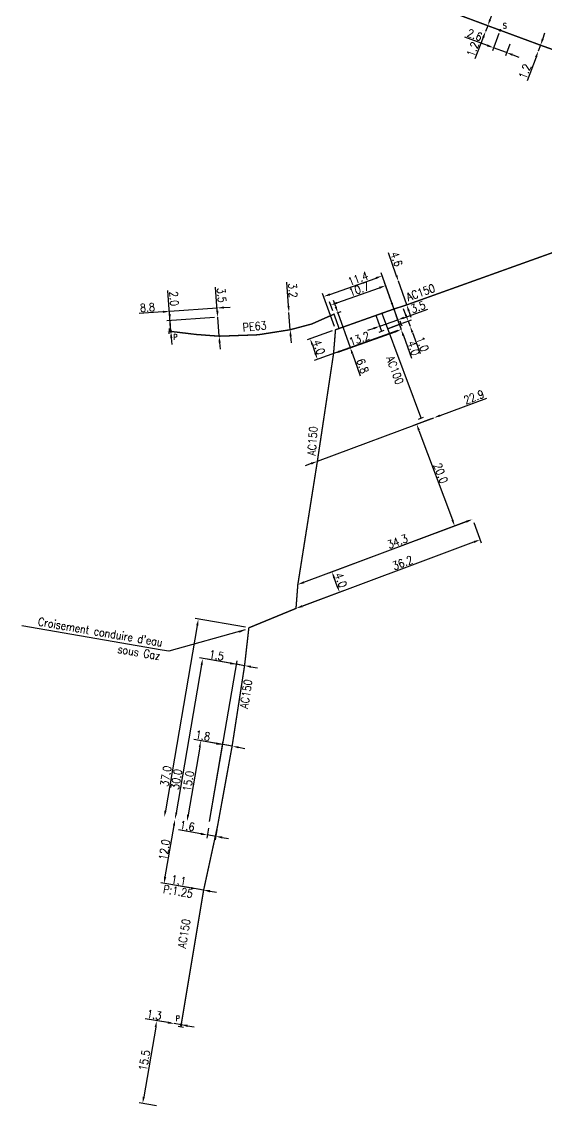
# Model space of a CAD drawing. Header units: millimetres. Extents: x 155997 to 157006, y 121209 to 122008.
# Drawn here: x 156464.7 to 156561.2, y 121209.2 to 121408.8 of the extents above; entities that cross this region are included whole.
import ezdxf
from ezdxf.enums import TextEntityAlignment as Align

# ---------------------------------------------------------------- set-up
doc = ezdxf.new("R2010")
doc.units = ezdxf.units.MM
for name, pattern in [('DASHED', [0.75, 0.5, -0.25]), ('L_25_AP', [2000, 1000, 1000]), ('L_25_PE', [2000, 1000, 1000])]:
    doc.linetypes.add(name, pattern=pattern)
doc.layers.get('0').update_dxf_attribs({"linetype": 'CONTINUOUS'})
for name, color, linetype in [('L_150', 1, 'CONTINUOUS'), ('L_300', 7, 'CONTINUOUS'), ('L_340', 7, 'CONTINUOUS')]:
    doc.layers.add(name, color=color, linetype=linetype)
doc.styles.add('G_ROMANS', font='ROMANS.SHX', dxfattribs={"width": 0.75})
doc.styles.get("Standard").update_dxf_attribs({"font": 'romans.shx', "width": 0.85})
doc.dimstyles.get("Standard").update_dxf_attribs({"dimtxt": 1.5, "dimasz": 1.2, "dimexe": 0.625, "dimexo": 0.625, "dimgap": 0.25, "dimtad": 1, "dimdec": 1, "dimzin": 0, "dimdsep": 46, "dimtxsty": 'Standard', "dimcen": -0.5, "dimadec": 0, "dimazin": 0, "dimtfac": 1, "dimtdec": 1, "dimtmove": 0, "dimatfit": 3, "dimfxl": 0, "dimtolj": 1, "dimtzin": 0, "dimarcsym": 0})

# ---------------------------------------------------------------- blocks, each defined once
blk = doc.blocks.new('L_300_11')
at = {"color": 0, "linetype": 'Continuous', "const_width": 0.248, "flags": 128}
blk.add_lwpolyline([(-0.13, 0, 1), (0.13, 0, 1)], format="xyb", close=True, dxfattribs=at)
at = {"linetype": 'Continuous', "style": 'G_ROMANS', "width": 0.75}
blk.add_attdef('S', text='', height=1, dxfattribs=at).set_placement((0, 1.35), align=Align.MIDDLE_CENTER)
at = {"color": 0, "linetype": 'Continuous', "width": 0.75, "flags": 3}
for tag, p in [('DEF_LEG', (0, -5)), ('DEF_COUP', (0, -7.5)), ('DEF_TYPE', (0, -10))]:
    blk.add_attdef(tag, text='', height=1.2, dxfattribs=at).set_placement(p, align=Align.MIDDLE)
blk = doc.blocks.new('*D150')
at = {"layer": 'L_150', "color": 0, "linetype": 'Continuous', "lineweight": -2, "transparency": 16777216}
for p, q in [((156560.56, 121405.64), (156560.97, 121406.77)), ((156560.14, 121404.52), (156559.74, 121403.44)), ((156559.32, 121402.31), (156557.7, 121397.94))]:
    blk.add_line(p, q, dxfattribs=at)
at = {"layer": 'L_150', "color": 0, "linetype": 'Continuous', "transparency": 16777216}
for points in [[(156560.37, 121405.71), (156560.74, 121405.57), (156560.14, 121404.52)], [(156559.14, 121402.38), (156559.51, 121402.25), (156559.74, 121403.44)]]:
    blk.add_solid(points, dxfattribs=at)
at = {"layer": 'L_150', "color": 0, "linetype": 'Continuous', "transparency": 16777216, "insert": (156557.28, 121399.69), "char_height": 1.5, "attachment_point": 5, "rotation": 69.6867}
blk.add_mtext('\\A1;1.2', dxfattribs=at)
blk = doc.blocks.new('*D151')
at = {"layer": 'L_150', "color": 0, "linetype": 'Continuous', "lineweight": -2, "transparency": 16777216}
for p, q in [((156550.88, 121409.23), (156551.31, 121410.35)), ((156549.86, 121408.33), (156549.86, 121408.33)), ((156549.45, 121407.26), (156549.45, 121407.26)), ((156550.44, 121408.11), (156550.03, 121407.04)), ((156549.6, 121405.92), (156548.09, 121402.01))]:
    blk.add_line(p, q, dxfattribs=at)
at = {"layer": 'L_150', "color": 0, "linetype": 'Continuous', "transparency": 16777216}
for points in [[(156550.69, 121409.3), (156551.06, 121409.16), (156550.44, 121408.11)], [(156549.41, 121405.99), (156549.79, 121405.84), (156550.03, 121407.04)]]:
    blk.add_solid(points, dxfattribs=at)
at = {"layer": 'L_150', "color": 0, "linetype": 'Continuous', "transparency": 16777216, "insert": (156547.7, 121403.76), "char_height": 1.5, "attachment_point": 5, "rotation": 68.8941}
blk.add_mtext('\\A1;1.2', dxfattribs=at)
blk = doc.blocks.new('*D159')
at = {"layer": 'L_300', "color": 0, "linetype": 'Continuous', "lineweight": -2, "transparency": 16777216}
for p, q in [((156552.49, 121406.69), (156551.29, 121403.46)), ((156550.39, 121404.46), (156546.21, 121406.01)), ((156554.48, 121404.72), (156553.69, 121402.57)), ((156553.9, 121403.16), (156551.51, 121404.04)), ((156555.03, 121402.74), (156556.16, 121402.32))]:
    blk.add_line(p, q, dxfattribs=at)
at = {"layer": 'L_300', "color": 0, "linetype": 'Continuous', "transparency": 16777216}
for points in [[(156550.46, 121404.65), (156550.32, 121404.27), (156551.51, 121404.04)], [(156555.1, 121402.93), (156554.96, 121402.55), (156553.9, 121403.16)]]:
    blk.add_solid(points, dxfattribs=at)
at = {"layer": 'L_300', "color": 0, "linetype": 'Continuous', "transparency": 16777216, "insert": (156548.04, 121406.4), "char_height": 1.5, "attachment_point": 5, "rotation": 339.6631}
blk.add_mtext('\\A1;2.6', dxfattribs=at)
blk = doc.blocks.new('*D639')
at = {"layer": 'L_150', "color": 0, "linetype": 'Continuous', "lineweight": -2, "ltscale": 0.5, "transparency": 16777216}
for p, q in [((156534.31, 121352.77), (156531.44, 121360.85)), ((156522.7, 121357.09), (156530.52, 121359.86)), ((156521.96, 121355.6), (156521.36, 121357.27))]:
    blk.add_line(p, q, dxfattribs=at)
at = {"layer": 'L_150', "color": 0, "linetype": 'Continuous', "ltscale": 0.5, "transparency": 16777216}
for points in [[(156530.45, 121360.05), (156530.59, 121359.67), (156531.65, 121360.26)], [(156522.63, 121357.27), (156522.77, 121356.9), (156521.57, 121356.68)]]:
    blk.add_solid(points, dxfattribs=at)
at = {"layer": 'L_150', "color": 0, "linetype": 'Continuous', "ltscale": 0.5, "transparency": 16777216, "insert": (156526.76, 121359.59), "char_height": 1.5, "attachment_point": 5, "rotation": 19.5491}
blk.add_mtext('\\A1;10.7', dxfattribs=at)
blk = doc.blocks.new('*D642')
at = {"layer": 'L_340', "color": 0, "linetype": 'Continuous', "lineweight": -2, "transparency": 16777216}
for p, q in [((156500.74, 121355.07), (156500.62, 121356.77)), ((156490.69, 121355.43), (156486.33, 121355.12)), ((156492.11, 121352.45), (156491.85, 121356.14)), ((156500.67, 121356.14), (156491.89, 121355.52)), ((156501.87, 121356.23), (156503.06, 121356.31))]:
    blk.add_line(p, q, dxfattribs=at)
at = {"layer": 'L_340', "color": 0, "linetype": 'Continuous', "transparency": 16777216}
for points in [[(156501.85, 121356.43), (156501.88, 121356.03), (156500.67, 121356.14)], [(156490.68, 121355.63), (156490.71, 121355.23), (156491.89, 121355.52)]]:
    blk.add_solid(points, dxfattribs=at)
at = {"layer": 'L_340', "color": 0, "linetype": 'Continuous', "transparency": 16777216, "insert": (156487.84, 121356.23), "char_height": 1.5, "attachment_point": 5, "rotation": 4.065}
blk.add_mtext('\\A1;8.8', dxfattribs=at)
blk = doc.blocks.new('L_340_07')
at = {"color": 0, "linetype": 'Continuous', "const_width": 0.25, "flags": 128}
blk.add_lwpolyline([(0, 0), (0.35, 0)], dxfattribs=at)
at = {"color": 0, "linetype": 'Continuous', "flags": 128}
blk.add_lwpolyline([(0.35, -0.5), (0.35, 0.5)], dxfattribs=at)
at = {"color": 0, "linetype": 'Continuous', "width": 0.75, "flags": 3}
for tag, p in [('DEF_LEG', (0.72, -3.47)), ('DEF_COUP', (0.72, -5.97)), ('DEF_TYPE', (0.72, -8.47))]:
    blk.add_attdef(tag, text='', height=1.2, dxfattribs=at).set_placement(p, align=Align.MIDDLE)
blk = doc.blocks.new('L_300_12')
at = {"color": 0, "linetype": 'Continuous', "const_width": 0.248, "flags": 128}
blk.add_lwpolyline([(-0.13, 0, 1), (0.13, 0, 1)], format="xyb", close=True, dxfattribs=at)
at = {"linetype": 'Continuous', "style": 'G_ROMANS', "width": 0.75}
blk.add_attdef('P', text='', height=1, dxfattribs=at).set_placement((0, 1.33), align=Align.MIDDLE_CENTER)
at = {"color": 0, "linetype": 'Continuous', "width": 0.75, "flags": 3}
for tag, p in [('DEF_LEG', (0, -5)), ('DEF_COUP', (0, -7.5)), ('DEF_TYPE', (0, -10))]:
    blk.add_attdef(tag, text='', height=1.2, dxfattribs=at).set_placement(p, align=Align.MIDDLE)
blk = doc.blocks.new('*D649')
at = {"layer": 'L_150', "color": 0, "linetype": 'Continuous', "lineweight": -2, "ltscale": 0.5, "transparency": 16777216}
for p, q in [((156532.78, 121357.08), (156532.38, 121358.21)), ((156533.18, 121355.95), (156534.52, 121352.18)), ((156534.92, 121351.05), (156536.39, 121346.93))]:
    blk.add_line(p, q, dxfattribs=at)
at = {"layer": 'L_150', "color": 0, "linetype": 'Continuous', "ltscale": 0.5, "transparency": 16777216}
for points in [[(156532.97, 121357.15), (156532.59, 121357.01), (156533.18, 121355.95)], [(156535.11, 121351.11), (156534.74, 121350.98), (156534.52, 121352.18)]]:
    blk.add_solid(points, dxfattribs=at)
at = {"layer": 'L_150', "color": 0, "linetype": 'Continuous', "ltscale": 0.5, "transparency": 16777216, "insert": (156536.8, 121348.76), "char_height": 1.5, "attachment_point": 5, "rotation": 289.5491}
blk.add_mtext('\\A1;4.0', dxfattribs=at)
blk = doc.blocks.new('*D650')
at = {"layer": 'L_150', "color": 0, "linetype": 'Continuous', "lineweight": -2, "ltscale": 0.5, "transparency": 16777216}
for p, q in [((156521.85, 121351.92), (156517.2, 121350.27)), ((156533.93, 121351.97), (156518.53, 121346.5)), ((156518.19, 121349.35), (156518.72, 121347.84))]:
    blk.add_line(p, q, dxfattribs=at)
at = {"layer": 'L_150', "color": 0, "linetype": 'Continuous', "ltscale": 0.5, "transparency": 16777216}
for points in [[(156518.37, 121349.42), (156518, 121349.28), (156517.78, 121350.48)], [(156518.91, 121347.91), (156518.53, 121347.77), (156519.12, 121346.71)]]:
    blk.add_solid(points, dxfattribs=at)
at = {"layer": 'L_150', "color": 0, "linetype": 'Continuous', "ltscale": 0.5, "transparency": 16777216, "insert": (156519.4, 121348.93), "char_height": 1.5, "attachment_point": 5, "rotation": 289.5491}
blk.add_mtext('\\A1;4.0', dxfattribs=at)
blk = doc.blocks.new('*D651')
at = {"layer": 'L_150', "color": 0, "linetype": 'Continuous', "lineweight": -2, "ltscale": 0.5, "transparency": 16777216}
blk.add_line((156523.21, 121348.16), (156533.39, 121351.78), dxfattribs=at)
at = {"layer": 'L_150', "color": 0, "linetype": 'Continuous', "ltscale": 0.5, "transparency": 16777216}
for points in [[(156533.33, 121351.97), (156533.46, 121351.59), (156534.52, 121352.18)], [(156523.15, 121348.35), (156523.28, 121347.97), (156522.08, 121347.76)]]:
    blk.add_solid(points, dxfattribs=at)
at = {"layer": 'L_150', "color": 0, "linetype": 'Continuous', "ltscale": 0.5, "transparency": 16777216, "insert": (156526.81, 121350.5), "char_height": 1.5, "attachment_point": 5, "rotation": 19.5491}
blk.add_mtext('\\A1;13.2', dxfattribs=at)
blk = doc.blocks.new('*D652')
at = {"layer": 'L_150', "color": 0, "linetype": 'Continuous', "lineweight": -2, "ltscale": 0.5, "transparency": 16777216}
for p, q in [((156540.05, 121335.75), (156536.78, 121334.53)), ((156537.78, 121333.62), (156543.94, 121317.13)), ((156547.05, 121317.01), (156543.78, 121315.79))]:
    blk.add_line(p, q, dxfattribs=at)
at = {"layer": 'L_150', "color": 0, "linetype": 'Continuous', "ltscale": 0.5, "transparency": 16777216}
for points in [[(156537.97, 121333.69), (156537.6, 121333.55), (156537.36, 121334.75)], [(156544.13, 121317.2), (156543.76, 121317.06), (156544.36, 121316.01)]]:
    blk.add_solid(points, dxfattribs=at)
at = {"layer": 'L_150', "color": 0, "linetype": 'Continuous', "ltscale": 0.5, "transparency": 16777216, "insert": (156541.8, 121325.73), "char_height": 1.5, "attachment_point": 5, "rotation": 290.4819}
blk.add_mtext('\\A1;20.0', dxfattribs=at)
blk = doc.blocks.new('*D653')
at = {"layer": 'L_150', "color": 0, "linetype": 'Continuous', "lineweight": -2, "ltscale": 0.5, "transparency": 16777216}
for p, q in [((156541.67, 121336.36), (156550.28, 121339.57)), ((156519.1, 121327.92), (156540.55, 121335.94)), ((156517.97, 121327.5), (156516.85, 121327.08))]:
    blk.add_line(p, q, dxfattribs=at)
at = {"layer": 'L_150', "color": 0, "linetype": 'Continuous', "ltscale": 0.5, "transparency": 16777216}
for points in [[(156541.6, 121336.54), (156541.74, 121336.17), (156540.55, 121335.94)], [(156517.9, 121327.69), (156518.04, 121327.32), (156519.1, 121327.92)]]:
    blk.add_solid(points, dxfattribs=at)
at = {"layer": 'L_150', "color": 0, "linetype": 'Continuous', "ltscale": 0.5, "transparency": 16777216, "insert": (156547.9, 121339.75), "char_height": 1.5, "attachment_point": 5, "rotation": 20.4819}
blk.add_mtext('\\A1;22.9', dxfattribs=at)
blk = doc.blocks.new('*D635')
at = {"layer": 'L_150', "color": 0, "linetype": 'Continuous', "lineweight": -2, "ltscale": 0.5, "transparency": 16777216}
blk.add_line((156516.63, 121305.65), (156546.51, 121316.81), dxfattribs=at)
at = {"layer": 'L_150', "color": 0, "linetype": 'Continuous', "ltscale": 0.5, "transparency": 16777216}
for points in [[(156546.44, 121317), (156546.58, 121316.63), (156547.64, 121317.23)], [(156516.56, 121305.84), (156516.7, 121305.46), (156515.51, 121305.23)]]:
    blk.add_solid(points, dxfattribs=at)
at = {"layer": 'L_150', "color": 0, "linetype": 'Continuous', "ltscale": 0.5, "transparency": 16777216, "insert": (156533.84, 121313.15), "char_height": 1.5, "attachment_point": 5, "rotation": 20.4819}
blk.add_mtext('\\A1;34.3', dxfattribs=at)
blk = doc.blocks.new('*D636')
at = {"layer": 'L_150', "color": 0, "linetype": 'Continuous', "lineweight": -2, "ltscale": 0.5, "transparency": 16777216}
for p, q in [((156547.05, 121317.01), (156521.2, 121307.36)), ((156522.77, 121304.95), (156522.21, 121306.45)), ((156515.76, 121301.06), (156523.77, 121304.05))]:
    blk.add_line(p, q, dxfattribs=at)
at = {"layer": 'L_150', "color": 0, "linetype": 'Continuous', "ltscale": 0.5, "transparency": 16777216}
for points in [[(156522.39, 121306.52), (156522.02, 121306.38), (156521.79, 121307.58)], [(156522.95, 121305.02), (156522.58, 121304.88), (156523.19, 121303.83)]]:
    blk.add_solid(points, dxfattribs=at)
at = {"layer": 'L_150', "color": 0, "linetype": 'Continuous', "ltscale": 0.5, "transparency": 16777216, "insert": (156523.42, 121306.05), "char_height": 1.5, "attachment_point": 5, "rotation": 290.4819}
blk.add_mtext('\\A1;4.0', dxfattribs=at)
blk = doc.blocks.new('*D637')
at = {"layer": 'L_150', "color": 0, "linetype": 'Continuous', "lineweight": -2, "ltscale": 0.5, "transparency": 16777216}
for p, q in [((156547.86, 121316.65), (156549.26, 121312.9)), ((156516.3, 121301.26), (156547.91, 121313.07))]:
    blk.add_line(p, q, dxfattribs=at)
at = {"layer": 'L_150', "color": 0, "linetype": 'Continuous', "ltscale": 0.5, "transparency": 16777216}
for points in [[(156547.84, 121313.25), (156547.98, 121312.88), (156549.04, 121313.49)], [(156516.23, 121301.44), (156516.37, 121301.07), (156515.17, 121300.84)]]:
    blk.add_solid(points, dxfattribs=at)
at = {"layer": 'L_150', "color": 0, "linetype": 'Continuous', "ltscale": 0.5, "transparency": 16777216, "insert": (156534.78, 121309.23), "char_height": 1.5, "attachment_point": 5, "rotation": 20.4819}
blk.add_mtext('\\A1;36.2', dxfattribs=at)
blk = doc.blocks.new('*D638')
at = {"layer": 'L_150', "color": 0, "linetype": 'Continuous', "lineweight": -2, "ltscale": 0.5, "transparency": 16777216}
for p, q in [((156522.47, 121356.39), (156522.07, 121357.52)), ((156522.75, 121355.22), (156523.46, 121355.47)), ((156522.87, 121355.26), (156525.15, 121348.85)), ((156533.93, 121351.97), (156524.56, 121348.64)), ((156525.55, 121347.72), (156526.99, 121343.66))]:
    blk.add_line(p, q, dxfattribs=at)
at = {"layer": 'L_150', "color": 0, "linetype": 'Continuous', "ltscale": 0.5, "transparency": 16777216}
for points in [[(156522.66, 121356.46), (156522.28, 121356.32), (156522.87, 121355.26)], [(156525.74, 121347.79), (156525.36, 121347.65), (156525.15, 121348.85)]]:
    blk.add_solid(points, dxfattribs=at)
at = {"layer": 'L_150', "color": 0, "linetype": 'Continuous', "ltscale": 0.5, "transparency": 16777216, "insert": (156527.42, 121345.46), "char_height": 1.5, "attachment_point": 5, "rotation": 289.5491}
blk.add_mtext('\\A1;6.8', dxfattribs=at)
blk = doc.blocks.new('*D640')
at = {"layer": 'L_150', "color": 0, "linetype": 'Continuous', "lineweight": -2, "ltscale": 0.5, "transparency": 16777216}
for p, q in [((156513.79, 121356.53), (156513.49, 121360.89)), ((156513.25, 121355.29), (156513.25, 121355.29)), ((156514.1, 121352.14), (156513.88, 121355.33)), ((156513.48, 121352.09), (156513.48, 121352.09)), ((156514.19, 121350.94), (156514.27, 121349.74))]:
    blk.add_line(p, q, dxfattribs=at)
at = {"layer": 'L_150', "color": 0, "linetype": 'Continuous', "ltscale": 0.5, "transparency": 16777216}
for points in [[(156513.99, 121356.54), (156513.59, 121356.51), (156513.88, 121355.33)], [(156514.39, 121350.95), (156513.99, 121350.93), (156514.1, 121352.14)]]:
    blk.add_solid(points, dxfattribs=at)
at = {"layer": 'L_150', "color": 0, "linetype": 'Continuous', "ltscale": 0.5, "transparency": 16777216, "insert": (156514.6, 121359.38), "char_height": 1.5, "attachment_point": 5, "rotation": 274.0188}
blk.add_mtext('\\A1;3.2', dxfattribs=at)
blk = doc.blocks.new('*D641')
at = {"layer": 'L_150', "color": 0, "linetype": 'Continuous', "lineweight": -2, "ltscale": 0.5, "transparency": 16777216}
for p, q in [((156500.7, 121355.64), (156500.39, 121360)), ((156501.04, 121350.95), (156500.79, 121354.44)), ((156501.12, 121349.76), (156501.21, 121348.56))]:
    blk.add_line(p, q, dxfattribs=at)
at = {"layer": 'L_150', "color": 0, "linetype": 'Continuous', "ltscale": 0.5, "transparency": 16777216}
for points in [[(156500.9, 121355.66), (156500.5, 121355.63), (156500.79, 121354.44)], [(156501.32, 121349.77), (156500.92, 121349.74), (156501.04, 121350.95)]]:
    blk.add_solid(points, dxfattribs=at)
at = {"layer": 'L_150', "color": 0, "linetype": 'Continuous', "ltscale": 0.5, "transparency": 16777216, "insert": (156501.5, 121358.49), "char_height": 1.5, "attachment_point": 5, "rotation": 274.0649}
blk.add_mtext('\\A1;3.5', dxfattribs=at)
blk = doc.blocks.new('*D643')
at = {"layer": 'L_340', "color": 0, "linetype": 'Continuous', "lineweight": -2, "transparency": 16777216}
for p, q in [((156491.93, 121355.02), (156491.62, 121359.38)), ((156500.17, 121354.4), (156491.39, 121353.78)), ((156492.15, 121351.83), (156492.01, 121353.82)), ((156491.53, 121351.78), (156491.53, 121351.78)), ((156492.24, 121350.63), (156492.32, 121349.43))]:
    blk.add_line(p, q, dxfattribs=at)
at = {"layer": 'L_340', "color": 0, "linetype": 'Continuous', "transparency": 16777216}
for points in [[(156492.13, 121355.03), (156491.73, 121355), (156492.01, 121353.82)], [(156492.44, 121350.64), (156492.04, 121350.62), (156492.15, 121351.83)]]:
    blk.add_solid(points, dxfattribs=at)
at = {"layer": 'L_340', "color": 0, "linetype": 'Continuous', "transparency": 16777216, "insert": (156492.73, 121357.87), "char_height": 1.5, "attachment_point": 5, "rotation": 274.0649}
blk.add_mtext('\\A1;2.0', dxfattribs=at)
blk = doc.blocks.new('*D644')
at = {"layer": 'L_150', "color": 0, "linetype": 'Continuous', "lineweight": -2, "transparency": 16777216}
for p, q in [((156497.66, 121259.35), (156493.53, 121260.06)), ((156499.05, 121260.37), (156498.74, 121258.53)), ((156500.42, 121258.88), (156498.84, 121259.15)), ((156500.63, 121260.1), (156500.31, 121258.26)), ((156501.6, 121258.67), (156502.78, 121258.47))]:
    blk.add_line(p, q, dxfattribs=at)
at = {"layer": 'L_150', "color": 0, "linetype": 'Continuous', "transparency": 16777216}
for points in [[(156497.69, 121259.55), (156497.62, 121259.15), (156498.84, 121259.15)], [(156501.63, 121258.87), (156501.57, 121258.48), (156500.42, 121258.88)]]:
    blk.add_solid(points, dxfattribs=at)
at = {"layer": 'L_150', "color": 0, "linetype": 'Continuous', "transparency": 16777216, "insert": (156495.17, 121260.79), "char_height": 1.5, "attachment_point": 5, "rotation": 350.2597}
blk.add_mtext('\\A1;1.6', dxfattribs=at)
blk = doc.blocks.new('*D645')
at = {"layer": 'L_340', "color": 0, "linetype": 'Continuous', "lineweight": -2, "transparency": 16777216}
for p, q in [((156492.11, 121224.53), (156488.94, 121225.07)), ((156489.36, 121223.78), (156487.17, 121210.91)), ((156489.51, 121209.3), (156486.35, 121209.83))]:
    blk.add_line(p, q, dxfattribs=at)
at = {"layer": 'L_340', "color": 0, "linetype": 'Continuous', "transparency": 16777216}
for points in [[(156489.16, 121223.81), (156489.55, 121223.74), (156489.56, 121224.96)], [(156486.97, 121210.95), (156487.36, 121210.88), (156486.96, 121209.73)]]:
    blk.add_solid(points, dxfattribs=at)
at = {"layer": 'L_340', "color": 0, "linetype": 'Continuous', "transparency": 16777216, "insert": (156487.3, 121217.66), "char_height": 1.5, "attachment_point": 5, "rotation": 80.3332}
blk.add_mtext('\\A1;15.5', dxfattribs=at)
blk = doc.blocks.new('*D646')
at = {"layer": 'L_340', "color": 0, "linetype": 'Continuous', "lineweight": -2, "transparency": 16777216}
for p, q in [((156491.58, 121224.62), (156487.45, 121225.32)), ((156494.05, 121224.2), (156492.77, 121224.41)), ((156495.23, 121223.99), (156496.41, 121223.79))]:
    blk.add_line(p, q, dxfattribs=at)
at = {"layer": 'L_340', "color": 0, "linetype": 'Continuous', "transparency": 16777216}
for points in [[(156491.62, 121224.81), (156491.55, 121224.42), (156492.77, 121224.41)], [(156495.26, 121224.19), (156495.2, 121223.8), (156494.05, 121224.2)]]:
    blk.add_solid(points, dxfattribs=at)
at = {"layer": 'L_340', "color": 0, "linetype": 'Continuous', "transparency": 16777216, "insert": (156489.09, 121226.05), "char_height": 1.5, "attachment_point": 5, "rotation": 350.3332}
blk.add_mtext('\\A1;1.3', dxfattribs=at)
blk = doc.blocks.new('*D647')
at = {"layer": 'L_340', "color": 0, "linetype": 'Continuous', "lineweight": -2, "ltscale": 0.5, "transparency": 16777216}
for p, q in [((156534.31, 121352.77), (156533.68, 121354.55)), ((156535.02, 121354.36), (156539.45, 121355.93)), ((156529.46, 121352.39), (156528.33, 121351.98)), ((156530.59, 121352.79), (156530.38, 121353.38)), ((156530.59, 121352.79), (156533.89, 121353.96))]:
    blk.add_line(p, q, dxfattribs=at)
at = {"layer": 'L_340', "color": 0, "linetype": 'Continuous', "ltscale": 0.5, "transparency": 16777216}
for points in [[(156534.95, 121354.55), (156535.09, 121354.17), (156533.89, 121353.96)], [(156529.39, 121352.57), (156529.53, 121352.2), (156530.59, 121352.79)]]:
    blk.add_solid(points, dxfattribs=at)
at = {"layer": 'L_340', "color": 0, "linetype": 'Continuous', "ltscale": 0.5, "transparency": 16777216, "insert": (156537.62, 121356.34), "char_height": 1.5, "attachment_point": 5, "rotation": 19.5491}
blk.add_mtext('\\A1;3.5', dxfattribs=at)
blk = doc.blocks.new('*D648')
at = {"layer": 'L_340', "color": 0, "linetype": 'Continuous', "lineweight": -2, "ltscale": 0.5, "transparency": 16777216}
for p, q in [((156535.39, 121354.85), (156534.97, 121355.97)), ((156534.77, 121353.34), (156536.39, 121353.94)), ((156535.81, 121353.73), (156536.16, 121352.79)), ((156536.58, 121351.66), (156538.04, 121347.74))]:
    blk.add_line(p, q, dxfattribs=at)
at = {"layer": 'L_340', "color": 0, "linetype": 'Continuous', "ltscale": 0.5, "transparency": 16777216}
for points in [[(156535.57, 121354.92), (156535.2, 121354.78), (156535.81, 121353.73)], [(156536.76, 121351.73), (156536.39, 121351.59), (156536.16, 121352.79)]]:
    blk.add_solid(points, dxfattribs=at)
at = {"layer": 'L_340', "color": 0, "linetype": 'Continuous', "ltscale": 0.5, "transparency": 16777216, "insert": (156538.46, 121349.49), "char_height": 1.5, "attachment_point": 5, "rotation": 290.4819}
blk.add_mtext('\\A1;1.0', dxfattribs=at)
blk = doc.blocks.new('*D890')
at = {"layer": 'L_150', "color": 0, "linetype": 'Continuous', "lineweight": -2, "ltscale": 0.5, "transparency": 16777216}
for p, q in [((156533.62, 121362.18), (156532.18, 121366.31)), ((156535.53, 121356.71), (156534.02, 121361.05)), ((156535.93, 121355.57), (156536.32, 121354.44))]:
    blk.add_line(p, q, dxfattribs=at)
at = {"layer": 'L_150', "color": 0, "linetype": 'Continuous', "ltscale": 0.5, "transparency": 16777216}
for points in [[(156533.81, 121362.25), (156533.43, 121362.12), (156534.02, 121361.05)], [(156536.12, 121355.64), (156535.74, 121355.51), (156535.53, 121356.71)]]:
    blk.add_solid(points, dxfattribs=at)
at = {"layer": 'L_150', "color": 0, "linetype": 'Continuous', "ltscale": 0.5, "transparency": 16777216, "insert": (156533.65, 121365.14), "char_height": 1.5, "attachment_point": 5, "rotation": 289.2211}
blk.add_mtext('\\A1;4.6', dxfattribs=at)
blk = doc.blocks.new('*D891')
at = {"layer": 'L_150', "color": 0, "linetype": 'Continuous', "lineweight": -2, "ltscale": 0.5, "transparency": 16777216}
for p, q in [((156534.31, 121352.77), (156530.81, 121362.64)), ((156521.4, 121358.64), (156529.89, 121361.65)), ((156522.23, 121352.72), (156520.06, 121358.83))]:
    blk.add_line(p, q, dxfattribs=at)
at = {"layer": 'L_150', "color": 0, "linetype": 'Continuous', "ltscale": 0.5, "transparency": 16777216}
for points in [[(156529.82, 121361.84), (156529.95, 121361.47), (156531.02, 121362.06)], [(156521.34, 121358.83), (156521.47, 121358.45), (156520.27, 121358.24)]]:
    blk.add_solid(points, dxfattribs=at)
at = {"layer": 'L_150', "color": 0, "linetype": 'Continuous', "ltscale": 0.5, "transparency": 16777216, "insert": (156526.59, 121361.55), "char_height": 1.5, "attachment_point": 5, "rotation": 19.5491}
blk.add_mtext('\\A1;11.4', dxfattribs=at)
blk = doc.blocks.new('*D892')
at = {"layer": 'L_150', "color": 0, "linetype": 'Continuous', "lineweight": -2, "transparency": 16777216}
for p, q in [((156491.12, 121251.41), (156492.74, 121260.87)), ((156493.56, 121261.95), (156493.56, 121261.95)), ((156497.56, 121249.09), (156490.3, 121250.34))]:
    blk.add_line(p, q, dxfattribs=at)
at = {"layer": 'L_150', "color": 0, "linetype": 'Continuous', "transparency": 16777216}
for points in [[(156492.54, 121260.91), (156492.94, 121260.84), (156492.94, 121262.06)], [(156490.92, 121251.45), (156491.31, 121251.38), (156490.91, 121250.23)]]:
    blk.add_solid(points, dxfattribs=at)
at = {"layer": 'L_150', "color": 0, "linetype": 'Continuous', "transparency": 16777216, "insert": (156490.96, 121256.43), "char_height": 1.5, "attachment_point": 5, "rotation": 80.2597}
blk.add_mtext('\\A1;12.0', dxfattribs=at)
blk = doc.blocks.new('*D893')
at = {"layer": 'L_150', "color": 0, "linetype": 'Continuous', "lineweight": -2, "ltscale": 0.5, "transparency": 16777216}
for p, q in [((156502.8, 121275.58), (156497.05, 121276.57)), ((156497.46, 121275.28), (156495.33, 121262.87))]:
    blk.add_line(p, q, dxfattribs=at)
at = {"layer": 'L_150', "color": 0, "linetype": 'Continuous', "ltscale": 0.5, "transparency": 16777216}
for points in [[(156497.27, 121275.32), (156497.66, 121275.25), (156497.67, 121276.47)], [(156495.13, 121262.9), (156495.53, 121262.83), (156495.13, 121261.68)]]:
    blk.add_solid(points, dxfattribs=at)
at = {"layer": 'L_150', "color": 0, "linetype": 'Continuous', "ltscale": 0.5, "transparency": 16777216, "insert": (156495.38, 121269.04), "char_height": 1.5, "attachment_point": 5, "rotation": 80.2597}
blk.add_mtext('\\A1;15.0', dxfattribs=at)
blk = doc.blocks.new('*D894')
at = {"layer": 'L_150', "color": 0, "linetype": 'Continuous', "lineweight": -2, "ltscale": 0.5, "transparency": 16777216}
for p, q in [((156505.1, 121290.41), (156497.4, 121291.73)), ((156497.82, 121290.44), (156493.15, 121263.24))]:
    blk.add_line(p, q, dxfattribs=at)
at = {"layer": 'L_150', "color": 0, "linetype": 'Continuous', "ltscale": 0.5, "transparency": 16777216}
for points in [[(156497.62, 121290.48), (156498.01, 121290.41), (156498.02, 121291.63)], [(156492.95, 121263.27), (156493.34, 121263.21), (156492.94, 121262.06)]]:
    blk.add_solid(points, dxfattribs=at)
at = {"layer": 'L_150', "color": 0, "linetype": 'Continuous', "ltscale": 0.5, "transparency": 16777216, "insert": (156493.19, 121269.38), "char_height": 1.5, "attachment_point": 5, "rotation": 80.2597}
blk.add_mtext('\\A1;30.0', dxfattribs=at)
blk = doc.blocks.new('*D895')
at = {"layer": 'L_150', "color": 0, "linetype": 'Continuous', "lineweight": -2, "ltscale": 0.5, "transparency": 16777216}
for p, q in [((156505.88, 121297.38), (156496.6, 121298.97)), ((156497.01, 121297.68), (156491.16, 121263.58))]:
    blk.add_line(p, q, dxfattribs=at)
at = {"layer": 'L_150', "color": 0, "linetype": 'Continuous', "ltscale": 0.5, "transparency": 16777216}
for points in [[(156496.81, 121297.72), (156497.21, 121297.65), (156497.21, 121298.87)], [(156490.96, 121263.62), (156491.35, 121263.55), (156490.95, 121262.4)]]:
    blk.add_solid(points, dxfattribs=at)
at = {"layer": 'L_150', "color": 0, "linetype": 'Continuous', "ltscale": 0.5, "transparency": 16777216, "insert": (156491.24, 121269.97), "char_height": 1.5, "attachment_point": 5, "rotation": 80.2597}
blk.add_mtext('\\A1;37.0', dxfattribs=at)
blk = doc.blocks.new('*D896')
at = {"layer": 'L_150', "color": 0, "linetype": 'Continuous', "lineweight": -2, "ltscale": 0.5, "transparency": 16777216}
for p, q in [((156500.51, 121275.98), (156496.38, 121276.69)), ((156499.26, 121261.61), (156501.8, 121276.39)), ((156503.42, 121275.48), (156501.7, 121275.77)), ((156504.6, 121275.28), (156505.79, 121275.07))]:
    blk.add_line(p, q, dxfattribs=at)
at = {"layer": 'L_150', "color": 0, "linetype": 'Continuous', "ltscale": 0.5, "transparency": 16777216}
for points in [[(156500.55, 121276.17), (156500.48, 121275.78), (156501.7, 121275.77)], [(156504.64, 121275.47), (156504.57, 121275.08), (156503.42, 121275.48)]]:
    blk.add_solid(points, dxfattribs=at)
at = {"layer": 'L_150', "color": 0, "linetype": 'Continuous', "ltscale": 0.5, "transparency": 16777216, "insert": (156498.03, 121277.42), "char_height": 1.5, "attachment_point": 5, "rotation": 350.2597}
blk.add_mtext('\\A1;1.8', dxfattribs=at)
blk = doc.blocks.new('*D897')
at = {"layer": 'L_150', "color": 0, "linetype": 'Continuous', "lineweight": -2, "ltscale": 0.5, "transparency": 16777216}
for p, q in [((156503.05, 121290.76), (156498.92, 121291.47)), ((156499.26, 121261.61), (156504.34, 121291.17)), ((156505.71, 121290.3), (156504.23, 121290.56)), ((156505.82, 121290.92), (156505.82, 121290.92)), ((156506.89, 121290.1), (156508.08, 121289.9))]:
    blk.add_line(p, q, dxfattribs=at)
at = {"layer": 'L_150', "color": 0, "linetype": 'Continuous', "ltscale": 0.5, "transparency": 16777216}
for points in [[(156503.08, 121290.96), (156503.02, 121290.56), (156504.23, 121290.56)], [(156506.93, 121290.3), (156506.86, 121289.9), (156505.71, 121290.3)]]:
    blk.add_solid(points, dxfattribs=at)
at = {"layer": 'L_150', "color": 0, "linetype": 'Continuous', "ltscale": 0.5, "transparency": 16777216, "insert": (156500.56, 121292.2), "char_height": 1.5, "attachment_point": 5, "rotation": 350.2597}
blk.add_mtext('\\A1;1.5', dxfattribs=at)
blk = doc.blocks.new('*D898')
at = {"layer": 'L_150', "color": 0, "linetype": 'Continuous', "lineweight": -2, "transparency": 16777216}
for p, q in [((156495.91, 121249.37), (156492.14, 121250.02)), ((156498.18, 121248.98), (156497.09, 121249.17)), ((156499.36, 121248.78), (156500.54, 121248.58))]:
    blk.add_line(p, q, dxfattribs=at)
at = {"layer": 'L_150', "color": 0, "linetype": 'Continuous', "transparency": 16777216}
for points in [[(156495.94, 121249.57), (156495.88, 121249.18), (156497.09, 121249.17)], [(156499.39, 121248.98), (156499.32, 121248.58), (156498.18, 121248.98)]]:
    blk.add_solid(points, dxfattribs=at)
at = {"layer": 'L_150', "color": 0, "linetype": 'Continuous', "transparency": 16777216, "insert": (156493.6, 121250.78), "char_height": 1.5, "attachment_point": 5, "rotation": 350.2597}
blk.add_mtext('\\A1;1.1', dxfattribs=at)

msp = doc.modelspace()

# ---------------------------------------------------------------- linework, layer by layer
at = {"layer": 'L_150', "linetype": 'L_25_AP', "ltscale": 0.5, "const_width": 0.25, "flags": 128}
for points in [[(156498.97, 121427.48), (156498.97, 121427.48), (156512.45, 121422.18), (156512.45, 121422.18), (156518.17, 121420.1), (156524.18, 121417.87), (156532.05, 121415.02), (156533.89, 121414.3), (156550.44, 121408.11), (156552.71, 121407.27), (156560.14, 121404.52), (156569.17, 121401.29), (156577.29, 121398.31), (156581.4, 121396.82), (156586.4, 121394.78), (156587.21, 121394.39), (156588.03, 121393.68), (156588.67, 121392.81), (156589.44, 121391.2), (156589.44, 121391.2), (156590.69, 121388.27), (156593.06, 121383), (156594.86, 121378.14), (156595.12, 121377.44), (156598.54, 121368.61), (156598.69, 121368.21), (156608.48, 121372.45)], [(156572.98, 121369.83), (156572.98, 121369.84), (156566.48, 121367.81), (156535.53, 121356.71), (156533.18, 121355.95), (156530.98, 121355.17), (156529.89, 121354.78), (156523.1, 121352.37), (156522.44, 121352.13), (156522.08, 121347.76), (156519.1, 121327.92), (156519.1, 121327.92), (156515.51, 121305.23), (156515.17, 121300.84), (156506.5, 121297.27), (156506.5, 121297.27), (156506.5, 121297.27), (156505.71, 121290.3), (156503.42, 121275.48), (156500.73, 121260.72), (156498.18, 121248.98), (156498.18, 121248.98), (156494.05, 121224.2)], [(156529.89, 121354.78), (156530.8, 121352.2)], [(156530.98, 121355.17), (156538.06, 121336.2)], [(156534.19, 121353.12), (156532.05, 121352.31)]]:
    msp.add_lwpolyline(points, dxfattribs=at)
at = {"layer": 'L_150', "linetype": 'L_25_PE', "ltscale": 0.5, "const_width": 0.25, "flags": 128}
msp.add_lwpolyline([(156523.1, 121352.37), (156522.16, 121355.01), (156518.08, 121353.2), (156514.1, 121352.14), (156508.21, 121351.21), (156501.04, 121350.95), (156496.79, 121351.27), (156492.15, 121351.83)], dxfattribs=at)
at = {"layer": 'L_340', "color": 7, "linetype": 'DASHED', "ltscale": 0.5, "flags": 128}
msp.add_lwpolyline([(156534.19, 121353.12), (156534.52, 121352.18)], dxfattribs=at)

# ---------------------------------------------------------------- block references
at = {"layer": 'L_300'}
ref = msp.add_blockref('L_300_11', (156552.71, 121407.27), dxfattribs=dict(at, rotation=69.66314641318448))
ref.add_attrib('S', 'S', dxfattribs={"layer": '0', "linetype": 'Continuous', "height": 1, "style": 'G_ROMANS', "width": 0.75}).set_placement((156553.59, 121408.09), align=Align.MIDDLE_CENTER)
ref = msp.add_blockref('L_300_12', (156492.15, 121351.83), dxfattribs=dict(at, rotation=219.7729420540746))
ref.add_attrib('P', 'P', dxfattribs={"layer": '0', "linetype": 'Continuous', "height": 1, "style": 'G_ROMANS', "width": 0.75}).set_placement((156493, 121350.8), align=Align.MIDDLE_CENTER)
ref = msp.add_blockref('L_300_12', (156494.05, 121224.2), dxfattribs=dict(at, rotation=27.76634194601339))
ref.add_attrib('P', 'P', dxfattribs={"layer": '0', "linetype": 'Continuous', "height": 1, "style": 'G_ROMANS', "width": 0.75}).set_placement((156493.43, 121225.37), align=Align.MIDDLE_CENTER)
at = {"layer": 'L_340'}
for p, rotation in [((156492.15, 121351.83), 174.6991715675107), ((156530.8, 121352.2), 289.549081603783), ((156538.06, 121336.2), 290.4818953309727), ((156494.05, 121224.2), 261.2138736554591)]:
    msp.add_blockref('L_340_07', p, dxfattribs=dict(at, rotation=rotation))
at = {"layer": 'L_340', "ltscale": 0.5, "rotation": 19.54908157712739}
msp.add_blockref('L_340_07', (156534.19, 121353.12), dxfattribs=at)

# ---------------------------------------------------------------- texts
at = {"layer": 'L_150', "linetype": 'Continuous', "width": 0.85}
msp.add_text('AC150', height=1.5, rotation=19.8473, dxfattribs=at).set_placement((156535.82, 121357.38))
at = {"layer": 'L_150', "linetype": 'Continuous', "ltscale": 0.5, "width": 0.85}
for s, rotation, p in [('PE63', 5.1765, (156505.45, 121351.82)), ('AC100', 290.4647, (156531.72, 121346.97)), ('AC150', 86.0088, (156518.76, 121328.91)), ('AC150', 81.2146, (156506.31, 121282.3)), ('P:1.25', 350.2597, (156490.63, 121248.48)), ('AC150', 80.538, (156494.87, 121238.2))]:
    msp.add_text(s, height=1.5, rotation=rotation, dxfattribs=at).set_placement(p)
at = {"layer": 'L_150', "linetype": 'Continuous', "ltscale": 0.5, "insert": (156490.07, 121291.33), "char_height": 1.5, "attachment_point": 9, "rotation": 350.2597}
msp.add_mtext("\\A1;Croisement conduire d'eau\\Psous Gaz", dxfattribs=at)

# ---------------------------------------------------------------- dimensions: what is measured, and where the dimension line sits
at = {"layer": 'L_150', "linetype": 'Continuous'}
for base, p1, p2, angle, picture, middle in [((156550.03, 121407.04), (156550.44, 121408.11), (156550.03, 121407.04), 68.8941, '*D151', (156548.63, 121403.4)), ((156559.7394, 121403.4399), (156560.1386, 121404.5184), (156559.7394, 121403.4399), 69.6867, '*D150', (156558.2213, 121399.3388)), ((156492.94, 121262.06), (156498.18, 121248.98), (156492.94, 121262.06), 260.2597, '*D892', (156491.95, 121256.26)), ((156498.84, 121259.15), (156500.73, 121260.72), (156499.16, 121260.99), 350.2597, '*D644', (156495, 121259.81)), ((156497.09, 121249.17), (156498.18, 121248.98), (156497.09, 121249.17), 350.2597, '*D898', (156493.43, 121249.8))]:
    dim = msp.add_linear_dim(base=base, p1=p1, p2=p2, angle=angle, dimstyle='Standard', override={"dimatfit": 0}, dxfattribs=at)
    dim.commit()
    dim.dimension.update_dxf_attribs({"geometry": picture, "text_midpoint": middle, "dimtype": 160})
at = {"layer": 'L_150', "linetype": 'Continuous', "ltscale": 0.5}
for base, p1, p2, angle, override, picture, middle in [((156534.02, 121361.05), (156535.53, 121356.71), (156534.02, 121361.05), 289.2211, {"dimatfit": 0}, '*D890', (156532.71, 121364.81)), ((156531.02, 121362.06), (156522.44, 121352.13), (156534.52, 121352.18), 199.5491, {"dimatfit": 0}, '*D891', (156526.93, 121360.6)), ((156513.88, 121355.33), (156514.1, 121352.14), (156513.88, 121355.33), 274.0188, {"dimscale": 1, "dimlfac": 1, "dimlunit": 2, "dimatfit": 0}, '*D640', (156513.6, 121359.31)), ((156531.65, 121360.26), (156522.16, 121355.01), (156534.52, 121352.18), 199.5491, {"dimatfit": 0}, '*D639', (156527.1, 121358.65)), ((156500.79, 121354.44), (156501.04, 121350.95), (156500.79, 121354.44), 274.0649, {"dimscale": 1, "dimlfac": 1, "dimlunit": 2, "dimatfit": 0}, '*D641', (156500.51, 121358.42)), ((156525.15, 121348.85), (156522.16, 121355.01), (156534.52, 121352.18), 109.5491, {"dimatfit": 0}, '*D638', (156526.47, 121345.12)), ((156534.52, 121352.18), (156533.18, 121355.95), (156534.52, 121352.18), 109.5491, {"dimatfit": 0}, '*D649', (156535.86, 121348.42)), ((156519.12, 121346.71), (156522.44, 121352.13), (156534.52, 121352.18), 109.5491, {"dimatfit": 0}, '*D650', (156518.45, 121348.59)), ((156534.52, 121352.18), (156522.08, 121347.76), (156534.52, 121352.18), 199.5491, {"dimatfit": 0}, '*D651', (156527.14, 121349.56)), ((156540.55, 121335.94), (156519.1, 121327.92), (156540.55, 121335.94), 200.4819, {"dimatfit": 0}, '*D653', (156548.25, 121338.81)), ((156544.36, 121316.01), (156540.64, 121335.97), (156547.64, 121317.23), 110.4819, {"dimatfit": 0}, '*D652', (156540.86, 121325.38)), ((156521.79, 121307.58), (156515.17, 121300.84), (156547.64, 121317.23), 290.4819, {"dimatfit": 0}, '*D636', (156522.49, 121305.7)), ((156549.03803, 121313.48641), (156515.17333, 121300.83711), (156547.63838, 121317.23354), 200.4819, {"dimatfit": 0}, '*D637', (156535.13403, 121308.29292)), ((156547.64, 121317.23), (156515.51, 121305.23), (156547.64, 121317.23), 200.4819, {"dimatfit": 0}, '*D635', (156534.19, 121312.21)), ((156490.95, 121262.4), (156506.5, 121297.27), (156490.95, 121262.4), 80.2597, {"dimatfit": 0}, '*D895', (156492.22, 121269.8)), ((156504.23, 121290.56), (156505.71, 121290.3), (156499.16, 121260.99), 350.2597, {"dimatfit": 0}, '*D897', (156500.39, 121291.22)), ((156492.94, 121262.06), (156505.71, 121290.3), (156492.94, 121262.06), 80.2597, {"dimatfit": 0}, '*D894', (156494.17, 121269.21)), ((156501.7, 121275.77), (156503.42, 121275.48), (156499.16, 121260.99), 350.2597, {"dimatfit": 0}, '*D896', (156497.86, 121276.43)), ((156495.13, 121261.68), (156503.42, 121275.48), (156495.13, 121261.68), 80.2597, {"dimatfit": 0}, '*D893', (156496.36, 121268.87))]:
    dim = msp.add_linear_dim(base=base, p1=p1, p2=p2, angle=angle, dimstyle='Standard', override=override, dxfattribs=at)
    dim.commit()
    dim.dimension.update_dxf_attribs({"geometry": picture, "text_midpoint": middle, "dimtype": 160})
at = {"layer": 'L_300', "linetype": 'Continuous'}
dim = msp.add_linear_dim(base=(156553.9048, 121403.1576), p1=(156552.7077, 121407.2715), p2=(156554.7007, 121405.3051), angle=159.6631, dimstyle='Standard', override={"dimatfit": 0}, dxfattribs=at)
dim.commit()
dim.dimension.update_dxf_attribs({"geometry": '*D159', "text_midpoint": (156547.694, 121405.4596), "dimtype": 160})
at = {"layer": 'L_340', "linetype": 'Continuous'}
for base, p1, p2, angle, override, picture, middle in [((156492.01, 121353.82), (156492.15, 121351.83), (156500.79, 121354.44), 274.0649, {"dimatfit": 0}, '*D643', (156491.73, 121357.8)), ((156500.67, 121356.14), (156492.15, 121351.83), (156500.79, 121354.44), 184.065, {"dimatfit": 0}, '*D642', (156487.92, 121355.24)), ((156492.77, 121224.41), (156494.05, 121224.2), (156492.77, 121224.41), 350.3332, {"dimscale": 1, "dimlfac": 1, "dimlunit": 2, "dimatfit": 0}, '*D646', (156488.93, 121225.07)), ((156486.9638, 121209.7298), (156492.7213, 121224.4216), (156490.127, 121209.1909), 80.3332, {"dimatfit": 0}, '*D645', (156488.286, 121217.4921))]:
    dim = msp.add_linear_dim(base=base, p1=p1, p2=p2, angle=angle, dimstyle='Standard', override=override, dxfattribs=at)
    dim.commit()
    dim.dimension.update_dxf_attribs({"geometry": picture, "text_midpoint": middle, "dimtype": 160})
at = {"layer": 'L_340', "linetype": 'Continuous', "ltscale": 0.5}
for base, p1, p2, angle, picture, middle in [((156533.89, 121353.96), (156530.8, 121352.2), (156534.52, 121352.18), 199.5491, '*D647', (156537.95, 121355.4)), ((156536.16, 121352.79), (156534.19, 121353.12), (156536.16, 121352.79), 110.4819, '*D648', (156537.52, 121349.14))]:
    dim = msp.add_linear_dim(base=base, p1=p1, p2=p2, angle=angle, dimstyle='Standard', override={"dimatfit": 0}, dxfattribs=at)
    dim.commit()
    dim.dimension.update_dxf_attribs({"geometry": picture, "text_midpoint": middle, "dimtype": 160})

# ---------------------------------------------------------------- leaders
at = {"layer": 'L_150', "linetype": 'Continuous', "ltscale": 0.5, "annotation_type": 0, "has_hookline": 1, "hookline_direction": 1, "text_width": 25.99, "horizontal_direction": (0.985585, -0.169182, 0)}
msp.add_leader([(156505.84, 121296.87), (156491.76, 121292.98), (156490.58, 121293.18)], dimstyle='Standard', override={"dimgap": 0.25, "dimtad": 1}, dxfattribs=at)

doc.saveas('drawing.dxf')
